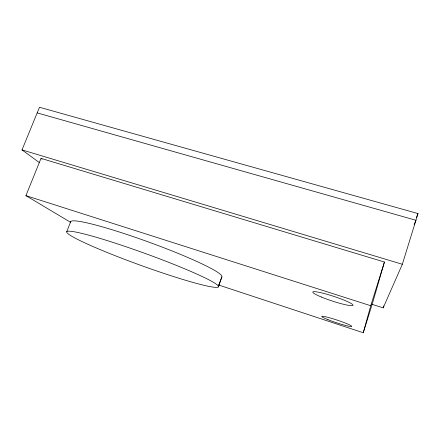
<?xml version="1.0" encoding="UTF-8"?>
<svg xmlns="http://www.w3.org/2000/svg" width="440" height="440" viewBox="0 0 440 440"><rect width="100%" height="100%" fill="white"/><g stroke="black" fill="none" stroke-linecap="round" stroke-linejoin="round"><path stroke-width="0.66" d="M218.334 284.916L363.259 332.745L370.733 305.729L384.428 262.026L41.008 158.362L25.922 195.641L70.697 222.382A80.493 7.59 20 0 1 149.386 242.314A80.493 7.59 20 0 1 221.359 277.343M384.428 262.026L372.537 303.105L363.259 332.745M371.404 304.123L383.18 307.874L402.336 264.275L418 213.571L39.49 107.255L22 149.903L39.177 162.448M383.18 307.874L383.785 305.916M218.46 286.429L221.837 276.975L218.257 286.995A80.685 6.336 19.9 0 1 99.743 249.431A80.685 6.336 19.9 0 1 109.747 241.395A80.685 6.336 19.9 0 1 218.257 286.995M66.737 231.759L70.642 221.788M416.471 217.382L418 213.571M414.145 224.681L415.932 220.264L37.18 112.893M22 149.903L402.336 264.275M25.922 195.641L370.733 305.729M41.008 158.362L42.108 159.187M321.216 296.967A21.148 2.442 18.2 0 0 352.935 305.409A21.148 2.442 18.2 0 0 324.627 293.639A21.148 2.442 18.2 0 0 321.216 296.967M328.009 319.677A15.818 1.353 18.4 0 0 351.67 326.475A15.818 1.353 18.4 0 0 330.5 318.043A15.818 1.353 18.4 0 0 328.009 319.677"/></g></svg>
